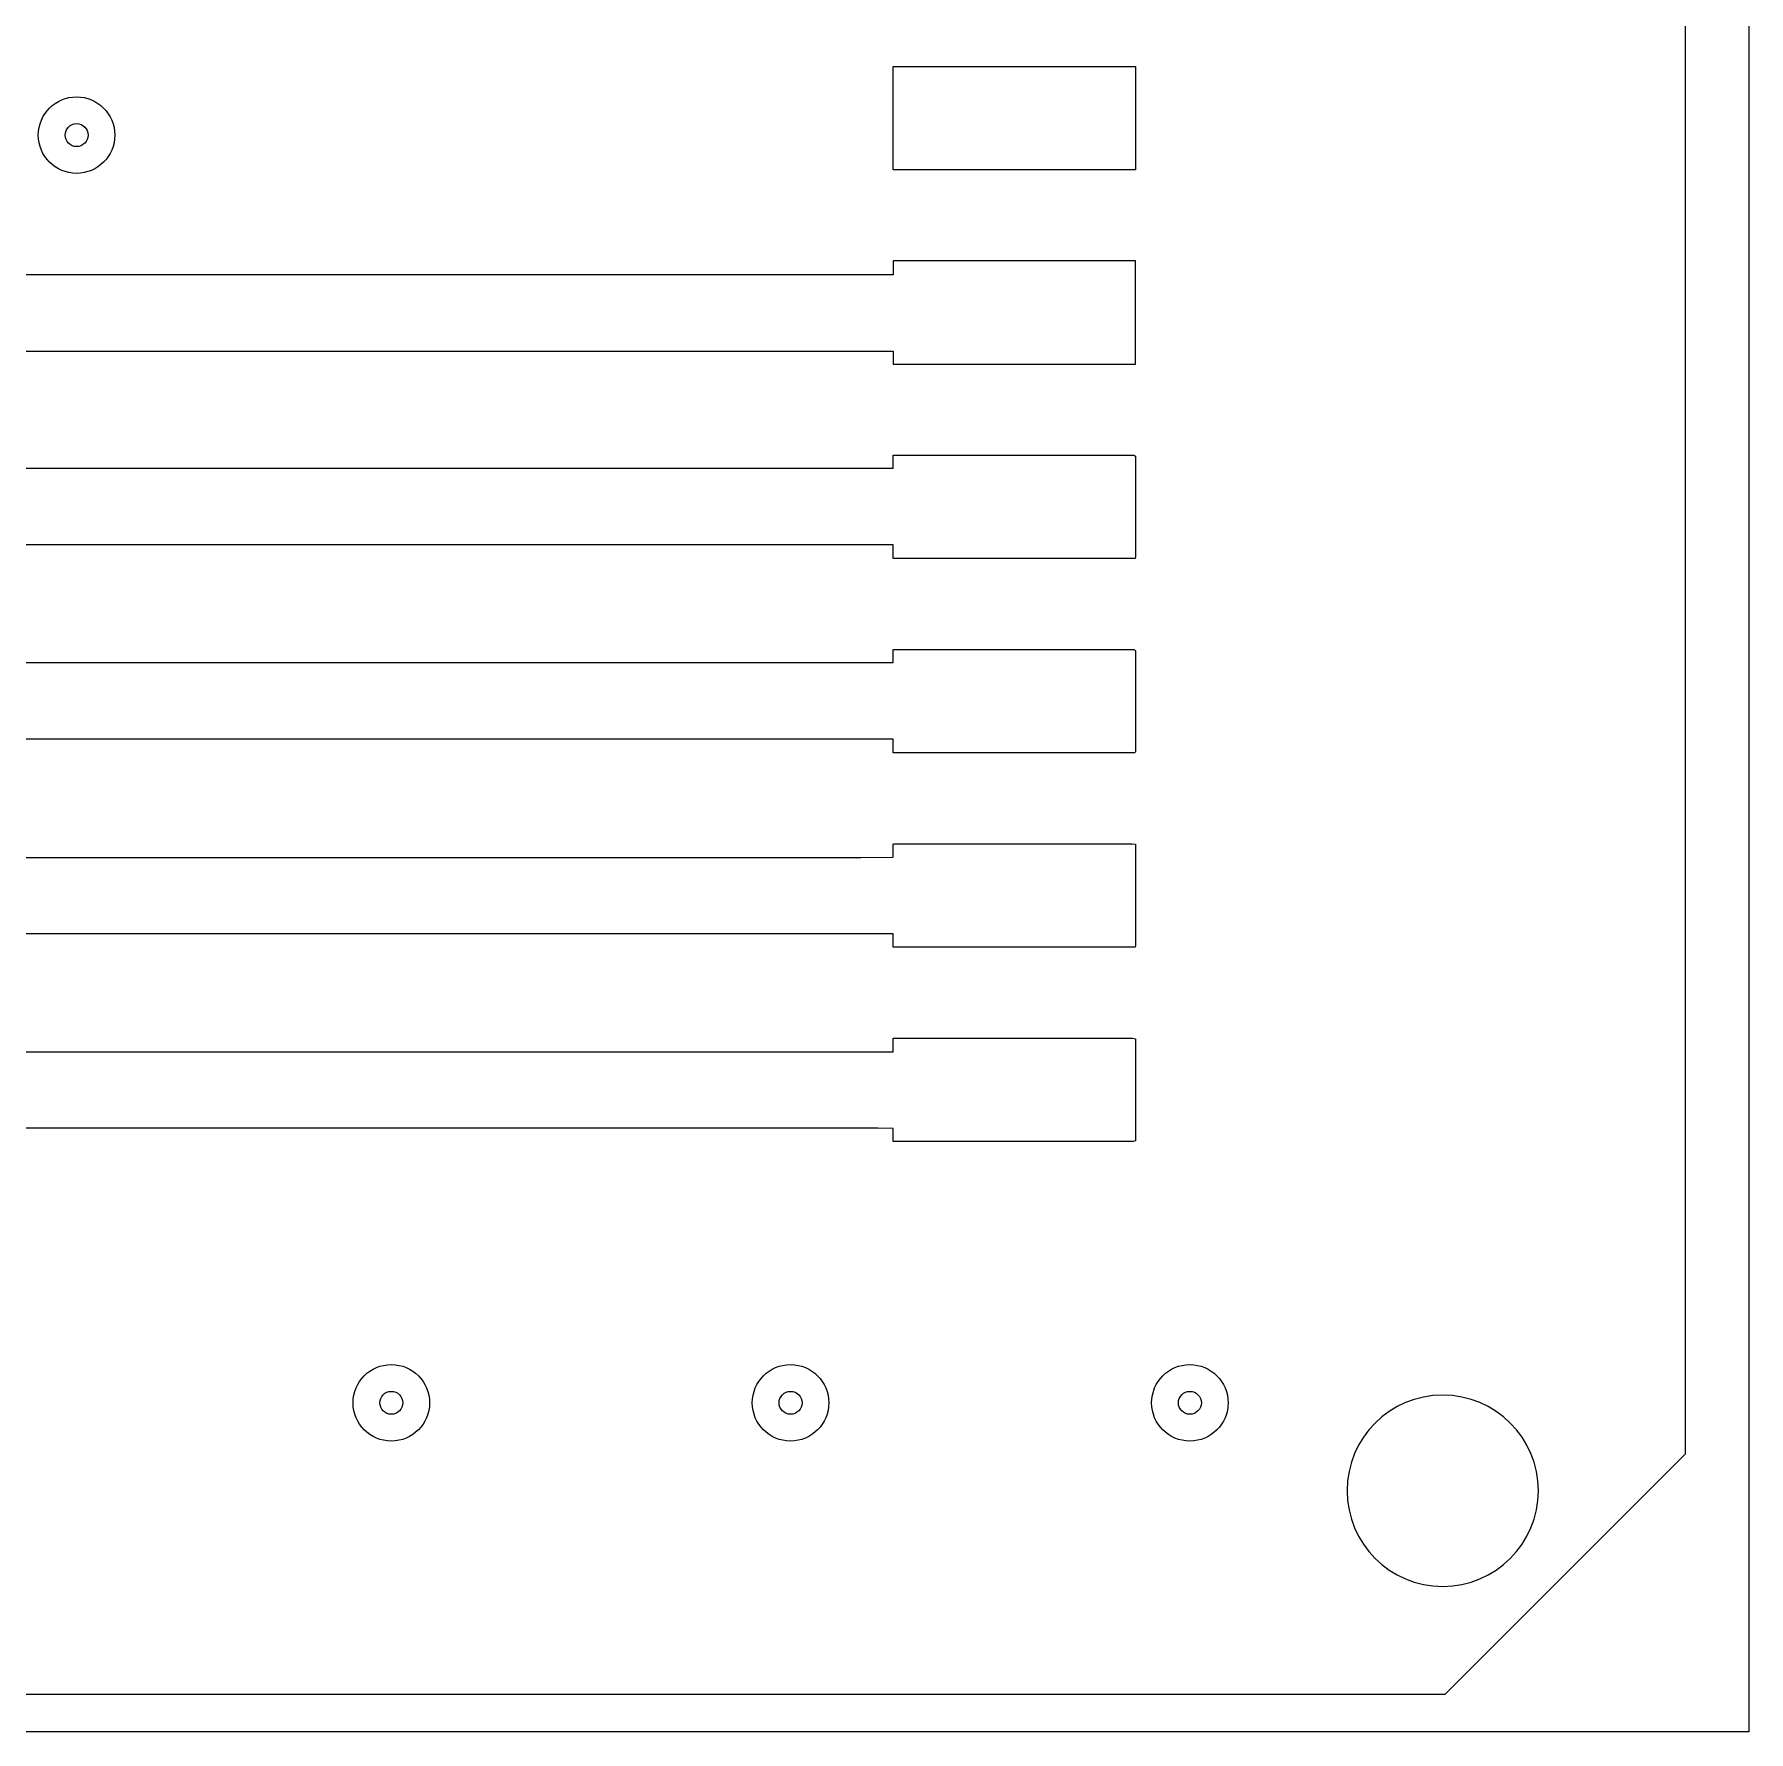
# Model space of a CAD drawing. Extents: x 0 to 220, y 0 to 42.
# Drawn here: x 197.19 to 219.6, y 0 to 22.19 of the extents above; entities that cross this region are included whole.
import ezdxf

# ---------------------------------------------------------------- set-up
doc = ezdxf.new("R2010")
doc.units = 0
doc.layers.get('0').update_dxf_attribs({"linetype": 'CONTINUOUS'})

# ---------------------------------------------------------------- blocks, each defined once
blk = doc.blocks.new('*U198')
at = {"extrusion": (0, 0, -1)}
for p, q in [((208.415, 20.414), (208.415, 21.764)), ((208.415, 21.764), (211.585, 21.764)), ((211.585, 21.764), (211.585, 20.414)), ((211.585, 20.414), (208.415, 20.414))]:
    blk.add_line(p, q, dxfattribs=at)

msp = doc.modelspace()

# ---------------------------------------------------------------- linework, layer by layer
for points in [[(219.6, 42.3), (219.6, 0), (0, 0), (0, 42.3)], [(218.769, 39.299), (218.769, 3.629), (215.628, 0.488), (55.254, 0.488), (51.691, 4.051), (51.691, 38.068), (55.184, 41.561), (216.507, 41.561)]]:
    msp.add_lwpolyline(points, close=True)
msp.add_lwpolyline([(127.955, 10.491), (135.508, 18.044), (208.415, 18.044), (208.415, 17.874), (211.585, 17.874), (211.585, 19.224), (208.415, 19.224), (208.415, 19.044), (135.094, 19.044), (126.955, 10.905)])
msp.add_lwpolyline([(214.35, 3.15, 1), (216.85, 3.15, 1)], format="xyb", close=True)
for points in [[(208.415, 16.684, 0), (208.467, 16.684, 0), (208.518, 16.684, 0), (208.57, 16.684, 0), (208.621, 16.684, 0), (208.673, 16.684, 0), (208.725, 16.684, 0), (208.776, 16.684, 0), (208.828, 16.684, 0), (208.879, 16.684, 0), (208.931, 16.684, 0), (208.982, 16.684, 0), (209.034, 16.684, 0), (209.086, 16.684, 0), (209.137, 16.684, 0), (209.189, 16.684, 0), (209.24, 16.684, 0), (209.292, 16.684, 0), (209.344, 16.684, 0), (209.395, 16.684, 0), (209.447, 16.684, 0), (209.498, 16.684, 0), (209.55, 16.684, 0), (209.602, 16.684, 0), (209.653, 16.684, 0), (209.705, 16.684, 0), (209.756, 16.684, 0), (209.808, 16.684, 0), (209.86, 16.684, 0), (209.911, 16.684, 0), (209.963, 16.684, 0), (210.014, 16.684, 0), (210.066, 16.684, 0), (210.117, 16.684, 0), (210.169, 16.684, 0), (210.221, 16.684, 0), (210.272, 16.684, 0), (210.324, 16.684, 0), (210.375, 16.684, 0), (210.427, 16.684, 0), (210.479, 16.684, 0), (210.53, 16.684, 0), (210.582, 16.684, 0), (210.633, 16.684, 0), (210.685, 16.684, 0), (210.737, 16.684, 0), (210.788, 16.684, 0), (210.84, 16.684, 0), (210.891, 16.684, 0), (210.943, 16.684, 0), (210.995, 16.684, 0), (211.046, 16.684, 0), (211.098, 16.684, 0), (211.149, 16.684, 0), (211.201, 16.684, 0), (211.252, 16.684, 0), (211.304, 16.684, 0), (211.356, 16.684, 0), (211.407, 16.684, 0), (211.459, 16.684, 0), (211.51, 16.684, 0), (211.562, 16.684, 0), (211.585, 16.672, 0), (211.585, 16.65, 0), (211.585, 16.628, 0), (211.585, 16.606, 0), (211.585, 16.584, 0), (211.585, 16.562, 0), (211.585, 16.54, 0), (211.585, 16.518, 0), (211.585, 16.496, 0), (211.585, 16.474, 0), (211.585, 16.452, 0), (211.585, 16.43, 0), (211.585, 16.408, 0), (211.585, 16.386, 0), (211.585, 16.364, 0), (211.585, 16.342, 0), (211.585, 16.32, 0), (211.585, 16.298, 0), (211.585, 16.276, 0), (211.585, 16.254, 0), (211.585, 16.232, 0), (211.585, 16.21, 0), (211.585, 16.189, 0), (211.585, 16.166, 0), (211.585, 16.145, 0), (211.585, 16.123, 0), (211.585, 16.101, 0), (211.585, 16.079, 0), (211.585, 16.057, 0), (211.585, 16.035, 0), (211.585, 16.013, 0), (211.585, 15.991, 0), (211.585, 15.969, 0), (211.585, 15.947, 0), (211.585, 15.925, 0), (211.585, 15.903, 0), (211.585, 15.881, 0), (211.585, 15.859, 0), (211.585, 15.837, 0), (211.585, 15.815, 0), (211.585, 15.793, 0), (211.585, 15.771, 0), (211.585, 15.749, 0), (211.585, 15.727, 0), (211.585, 15.705, 0), (211.585, 15.683, 0), (211.585, 15.661, 0), (211.585, 15.639, 0), (211.585, 15.617, 0), (211.585, 15.595, 0), (211.585, 15.573, 0), (211.585, 15.551, 0), (211.585, 15.529, 0), (211.585, 15.507, 0), (211.585, 15.485, 0), (211.585, 15.463, 0), (211.585, 15.441, 0), (211.585, 15.419, 0), (211.585, 15.398, 0), (211.585, 15.376, 0), (211.585, 15.354, 0), (211.579, 15.334, 0), (211.528, 15.334, 0), (211.476, 15.334, 0), (211.425, 15.334, 0), (211.373, 15.334, 0), (211.321, 15.334, 0), (211.27, 15.334, 0), (211.218, 15.334, 0), (211.167, 15.334, 0), (211.115, 15.334, 0), (211.063, 15.334, 0), (211.012, 15.334, 0), (210.96, 15.334, 0), (210.909, 15.334, 0), (210.857, 15.334, 0), (210.806, 15.334, 0), (210.754, 15.334, 0), (210.702, 15.334, 0), (210.651, 15.334, 0), (210.599, 15.334, 0), (210.548, 15.334, 0), (210.496, 15.334, 0), (210.444, 15.334, 0), (210.393, 15.334, 0), (210.341, 15.334, 0), (210.29, 15.334, 0), (210.238, 15.334, 0), (210.186, 15.334, 0), (210.135, 15.334, 0), (210.083, 15.334, 0), (210.032, 15.334, 0), (209.98, 15.334, 0), (209.929, 15.334, 0), (209.877, 15.334, 0), (209.825, 15.334, 0), (209.774, 15.334, 0), (209.722, 15.334, 0), (209.671, 15.334, 0), (209.619, 15.334, 0), (209.567, 15.334, 0), (209.516, 15.334, 0), (209.464, 15.334, 0), (209.413, 15.334, 0), (209.361, 15.334, 0), (209.309, 15.334, 0), (209.258, 15.334, 0), (209.206, 15.334, 0), (209.155, 15.334, 0), (209.103, 15.334, 0), (209.051, 15.334, 0), (209, 15.334, 0), (208.948, 15.334, 0), (208.897, 15.334, 0), (208.845, 15.334, 0), (208.794, 15.334, 0), (208.742, 15.334, 0), (208.69, 15.334, 0), (208.639, 15.334, 0), (208.587, 15.334, 0), (208.536, 15.334, 0), (208.484, 15.334, 0), (208.432, 15.334, 0), (208.415, 15.336, 0), (208.415, 15.339, 0), (208.415, 15.342, 0), (208.415, 15.345, 0), (208.415, 15.348, 0), (208.415, 15.351, 0), (208.415, 15.354, 0), (208.415, 15.356, 0), (208.415, 15.359, 0), (208.415, 15.362, 0), (208.415, 15.365, 0), (208.415, 15.368, 0), (208.415, 15.371, 0), (208.415, 15.374, 0), (208.415, 15.377, 0), (208.415, 15.38, 0), (208.415, 15.383, 0), (208.415, 15.386, 0), (208.415, 15.389, 0), (208.415, 15.392, 0), (208.415, 15.395, 0), (208.415, 15.398, 0), (208.415, 15.4, 0), (208.415, 15.403, 0), (208.415, 15.406, 0), (208.415, 15.409, 0), (208.415, 15.412, 0), (208.415, 15.415, 0), (208.415, 15.418, 0), (208.415, 15.421, 0), (208.415, 15.424, 0), (208.415, 15.427, 0), (208.415, 15.43, 0), (208.415, 15.433, 0), (208.415, 15.435, 0), (208.415, 15.438, 0), (208.415, 15.441, 0), (208.415, 15.444, 0), (208.415, 15.447, 0), (208.415, 15.45, 0), (208.415, 15.453, 0), (208.415, 15.456, 0), (208.415, 15.459, 0), (208.415, 15.462, 0), (208.415, 15.465, 0), (208.415, 15.468, 0), (208.415, 15.471, 0), (208.415, 15.474, 0), (208.415, 15.477, 0), (208.415, 15.479, 0), (208.415, 15.482, 0), (208.415, 15.485, 0), (208.415, 15.488, 0), (208.415, 15.491, 0), (208.415, 15.494, 0), (208.415, 15.497, 0), (208.415, 15.5, 0), (208.415, 15.503, 0), (208.415, 15.506, 0), (208.415, 15.509, 0), (208.415, 15.512, 0), (208.258, 15.514, 0), (207.534, 15.514, 0), (206.81, 15.514, 0), (206.087, 15.514, 0), (205.363, 15.514, 0), (204.639, 15.514, 0), (203.916, 15.514, 0), (203.192, 15.514, 0), (202.468, 15.514, 0), (201.745, 15.514, 0), (201.021, 15.514, 0), (200.297, 15.514, 0), (199.574, 15.514, 0), (198.85, 15.514, 0), (198.126, 15.514, 0), (197.403, 15.514, 0), (196.679, 15.514, 0)], [(197.054, 16.514, 0), (197.784, 16.514, 0), (198.515, 16.514, 0), (199.245, 16.514, 0), (199.976, 16.514, 0), (200.706, 16.514, 0), (201.436, 16.514, 0), (202.167, 16.514, 0), (202.897, 16.514, 0), (203.628, 16.514, 0), (204.358, 16.514, 0), (205.088, 16.514, 0), (205.819, 16.514, 0), (206.549, 16.514, 0), (207.28, 16.514, 0), (208.01, 16.514, 0), (208.415, 16.515, 0), (208.415, 16.518, 0), (208.415, 16.521, 0), (208.415, 16.523, 0), (208.415, 16.526, 0), (208.415, 16.529, 0), (208.415, 16.532, 0), (208.415, 16.535, 0), (208.415, 16.537, 0), (208.415, 16.54, 0), (208.415, 16.543, 0), (208.415, 16.546, 0), (208.415, 16.548, 0), (208.415, 16.551, 0), (208.415, 16.554, 0), (208.415, 16.557, 0), (208.415, 16.559, 0), (208.415, 16.562, 0), (208.415, 16.565, 0), (208.415, 16.568, 0), (208.415, 16.571, 0), (208.415, 16.573, 0), (208.415, 16.576, 0), (208.415, 16.579, 0), (208.415, 16.582, 0), (208.415, 16.584, 0), (208.415, 16.587, 0), (208.415, 16.59, 0), (208.415, 16.593, 0), (208.415, 16.596, 0), (208.415, 16.598, 0), (208.415, 16.601, 0), (208.415, 16.604, 0), (208.415, 16.607, 0), (208.415, 16.609, 0), (208.415, 16.612, 0), (208.415, 16.615, 0), (208.415, 16.618, 0), (208.415, 16.62, 0), (208.415, 16.623, 0), (208.415, 16.626, 0), (208.415, 16.629, 0), (208.415, 16.631, 0), (208.415, 16.634, 0), (208.415, 16.637, 0), (208.415, 16.64, 0), (208.415, 16.642, 0), (208.415, 16.645, 0), (208.415, 16.648, 0), (208.415, 16.651, 0), (208.415, 16.654, 0), (208.415, 16.656, 0), (208.415, 16.659, 0), (208.415, 16.662, 0), (208.415, 16.665, 0), (208.415, 16.667, 0), (208.415, 16.67, 0), (208.415, 16.673, 0), (208.415, 16.676, 0), (208.415, 16.678, 0), (208.415, 16.681, 0), (208.415, 16.684, 0)], [(196.644, 13.974, 0), (197.346, 13.974, 0), (198.048, 13.974, 0), (198.75, 13.974, 0), (199.452, 13.974, 0), (200.154, 13.974, 0), (200.856, 13.974, 0), (201.558, 13.974, 0), (202.259, 13.974, 0), (202.961, 13.974, 0), (203.663, 13.974, 0), (204.365, 13.974, 0), (205.067, 13.974, 0), (205.769, 13.974, 0), (206.471, 13.974, 0), (207.173, 13.974, 0), (207.875, 13.974, 0), (208.415, 13.975, 0), (208.415, 13.977, 0), (208.415, 13.98, 0), (208.415, 13.983, 0), (208.415, 13.986, 0), (208.415, 13.989, 0), (208.415, 13.991, 0), (208.415, 13.994, 0), (208.415, 13.997, 0), (208.415, 14, 0), (208.415, 14.002, 0), (208.415, 14.005, 0), (208.415, 14.008, 0), (208.415, 14.011, 0), (208.415, 14.014, 0), (208.415, 14.016, 0), (208.415, 14.019, 0), (208.415, 14.022, 0), (208.415, 14.025, 0), (208.415, 14.027, 0), (208.415, 14.03, 0), (208.415, 14.033, 0), (208.415, 14.036, 0), (208.415, 14.038, 0), (208.415, 14.041, 0), (208.415, 14.044, 0), (208.415, 14.047, 0), (208.415, 14.05, 0), (208.415, 14.052, 0), (208.415, 14.055, 0), (208.415, 14.058, 0), (208.415, 14.061, 0), (208.415, 14.063, 0), (208.415, 14.066, 0), (208.415, 14.069, 0), (208.415, 14.072, 0), (208.415, 14.075, 0), (208.415, 14.077, 0), (208.415, 14.08, 0), (208.415, 14.083, 0), (208.415, 14.086, 0), (208.415, 14.088, 0), (208.415, 14.091, 0), (208.415, 14.094, 0), (208.415, 14.097, 0), (208.415, 14.099, 0), (208.415, 14.102, 0), (208.415, 14.105, 0), (208.415, 14.108, 0), (208.415, 14.111, 0), (208.415, 14.113, 0), (208.415, 14.116, 0), (208.415, 14.119, 0), (208.415, 14.122, 0), (208.415, 14.124, 0), (208.415, 14.127, 0), (208.415, 14.13, 0), (208.415, 14.133, 0), (208.415, 14.136, 0), (208.415, 14.138, 0), (208.415, 14.141, 0), (208.415, 14.144, 0), (208.463, 14.144, 0), (208.514, 14.144, 0), (208.566, 14.144, 0), (208.618, 14.144, 0), (208.67, 14.144, 0), (208.721, 14.144, 0), (208.773, 14.144, 0), (208.825, 14.144, 0), (208.876, 14.144, 0), (208.928, 14.144, 0), (208.98, 14.144, 0), (209.031, 14.144, 0), (209.083, 14.144, 0), (209.135, 14.144, 0), (209.187, 14.144, 0), (209.238, 14.144, 0), (209.29, 14.144, 0), (209.342, 14.144, 0), (209.393, 14.144, 0), (209.445, 14.144, 0), (209.497, 14.144, 0), (209.549, 14.144, 0), (209.6, 14.144, 0), (209.652, 14.144, 0), (209.704, 14.144, 0), (209.755, 14.144, 0), (209.807, 14.144, 0), (209.859, 14.144, 0), (209.91, 14.144, 0), (209.962, 14.144, 0), (210.014, 14.144, 0), (210.066, 14.144, 0), (210.117, 14.144, 0), (210.169, 14.144, 0), (210.221, 14.144, 0), (210.272, 14.144, 0), (210.324, 14.144, 0), (210.376, 14.144, 0), (210.428, 14.144, 0), (210.479, 14.144, 0), (210.531, 14.144, 0), (210.583, 14.144, 0), (210.634, 14.144, 0), (210.686, 14.144, 0), (210.738, 14.144, 0), (210.79, 14.144, 0), (210.841, 14.144, 0), (210.893, 14.144, 0), (210.945, 14.144, 0), (210.996, 14.144, 0), (211.048, 14.144, 0), (211.1, 14.144, 0), (211.151, 14.144, 0), (211.203, 14.144, 0), (211.255, 14.144, 0), (211.307, 14.144, 0), (211.358, 14.144, 0), (211.41, 14.144, 0), (211.462, 14.144, 0), (211.513, 14.144, 0), (211.565, 14.144, 0), (211.585, 14.13, 0), (211.585, 14.108, 0), (211.585, 14.086, 0), (211.585, 14.064, 0), (211.585, 14.042, 0), (211.585, 14.02, 0), (211.585, 13.998, 0), (211.585, 13.976, 0), (211.585, 13.954, 0), (211.585, 13.932, 0), (211.585, 13.91, 0), (211.585, 13.888, 0), (211.585, 13.866, 0), (211.585, 13.844, 0), (211.585, 13.822, 0), (211.585, 13.8, 0), (211.585, 13.778, 0), (211.585, 13.756, 0), (211.585, 13.734, 0), (211.585, 13.712, 0), (211.585, 13.69, 0), (211.585, 13.668, 0), (211.585, 13.646, 0), (211.585, 13.624, 0), (211.585, 13.602, 0), (211.585, 13.58, 0), (211.585, 13.558, 0), (211.585, 13.536, 0), (211.585, 13.514, 0), (211.585, 13.492, 0), (211.585, 13.47, 0), (211.585, 13.448, 0), (211.585, 13.426, 0), (211.585, 13.404, 0), (211.585, 13.382, 0), (211.585, 13.36, 0), (211.585, 13.338, 0), (211.585, 13.316, 0), (211.585, 13.294, 0), (211.585, 13.272, 0), (211.585, 13.25, 0), (211.585, 13.228, 0), (211.585, 13.206, 0), (211.585, 13.184, 0), (211.585, 13.162, 0), (211.585, 13.139, 0), (211.585, 13.117, 0), (211.585, 13.095, 0), (211.585, 13.073, 0), (211.585, 13.052, 0), (211.585, 13.029, 0), (211.585, 13.007, 0), (211.585, 12.985, 0), (211.585, 12.963, 0), (211.585, 12.941, 0), (211.585, 12.919, 0), (211.585, 12.897, 0), (211.585, 12.875, 0), (211.585, 12.853, 0), (211.585, 12.831, 0), (211.585, 12.809, 0), (211.569, 12.794, 0), (211.517, 12.794, 0), (211.466, 12.794, 0), (211.414, 12.794, 0), (211.362, 12.794, 0), (211.311, 12.794, 0), (211.259, 12.794, 0), (211.207, 12.794, 0), (211.155, 12.794, 0), (211.104, 12.794, 0), (211.052, 12.794, 0), (211, 12.794, 0), (210.949, 12.794, 0), (210.897, 12.794, 0), (210.845, 12.794, 0), (210.793, 12.794, 0), (210.742, 12.794, 0), (210.69, 12.794, 0), (210.638, 12.794, 0), (210.587, 12.794, 0), (210.535, 12.794, 0), (210.483, 12.794, 0), (210.432, 12.794, 0), (210.38, 12.794, 0), (210.328, 12.794, 0), (210.276, 12.794, 0), (210.225, 12.794, 0), (210.173, 12.794, 0), (210.121, 12.794, 0), (210.07, 12.794, 0), (210.018, 12.794, 0), (209.966, 12.794, 0), (209.914, 12.794, 0), (209.863, 12.794, 0), (209.811, 12.794, 0), (209.759, 12.794, 0), (209.708, 12.794, 0), (209.656, 12.794, 0), (209.604, 12.794, 0), (209.553, 12.794, 0), (209.501, 12.794, 0), (209.449, 12.794, 0), (209.397, 12.794, 0), (209.346, 12.794, 0), (209.294, 12.794, 0), (209.242, 12.794, 0), (209.191, 12.794, 0), (209.139, 12.794, 0), (209.087, 12.794, 0), (209.035, 12.794, 0), (208.984, 12.794, 0), (208.932, 12.794, 0), (208.88, 12.794, 0), (208.829, 12.794, 0), (208.777, 12.794, 0), (208.725, 12.794, 0), (208.674, 12.794, 0), (208.622, 12.794, 0), (208.57, 12.794, 0), (208.518, 12.794, 0), (208.467, 12.794, 0), (208.415, 12.794, 0)], [(208.415, 12.794, 0), (208.415, 12.797, 0), (208.415, 12.8, 0), (208.415, 12.803, 0), (208.415, 12.806, 0), (208.415, 12.809, 0), (208.415, 12.812, 0), (208.415, 12.815, 0), (208.415, 12.818, 0), (208.415, 12.82, 0), (208.415, 12.823, 0), (208.415, 12.826, 0), (208.415, 12.829, 0), (208.415, 12.832, 0), (208.415, 12.835, 0), (208.415, 12.838, 0), (208.415, 12.841, 0), (208.415, 12.844, 0), (208.415, 12.847, 0), (208.415, 12.85, 0), (208.415, 12.853, 0), (208.415, 12.856, 0), (208.415, 12.859, 0), (208.415, 12.861, 0), (208.415, 12.864, 0), (208.415, 12.867, 0), (208.415, 12.87, 0), (208.415, 12.873, 0), (208.415, 12.876, 0), (208.415, 12.879, 0), (208.415, 12.882, 0), (208.415, 12.885, 0), (208.415, 12.888, 0), (208.415, 12.891, 0), (208.415, 12.894, 0), (208.415, 12.897, 0), (208.415, 12.9, 0), (208.415, 12.903, 0), (208.415, 12.906, 0), (208.415, 12.909, 0), (208.415, 12.911, 0), (208.415, 12.914, 0), (208.415, 12.917, 0), (208.415, 12.92, 0), (208.415, 12.923, 0), (208.415, 12.926, 0), (208.415, 12.929, 0), (208.415, 12.932, 0), (208.415, 12.935, 0), (208.415, 12.938, 0), (208.415, 12.941, 0), (208.415, 12.944, 0), (208.415, 12.947, 0), (208.415, 12.95, 0), (208.415, 12.953, 0), (208.415, 12.956, 0), (208.415, 12.958, 0), (208.415, 12.961, 0), (208.415, 12.964, 0), (208.415, 12.967, 0), (208.415, 12.97, 0), (208.415, 12.973, 0), (207.934, 12.974, 0), (207.239, 12.974, 0), (206.543, 12.974, 0), (205.848, 12.974, 0), (205.153, 12.974, 0), (204.458, 12.974, 0), (203.763, 12.974, 0), (203.068, 12.974, 0), (202.372, 12.974, 0), (201.677, 12.974, 0), (200.982, 12.974, 0), (200.287, 12.974, 0), (199.592, 12.974, 0), (198.897, 12.974, 0), (198.201, 12.974, 0), (197.506, 12.974, 0), (196.811, 12.974, 0)], [(196.879, 11.428, 0), (197.464, 11.428, 0), (198.049, 11.428, 0), (198.634, 11.428, 0), (199.219, 11.428, 0), (199.804, 11.428, 0), (200.389, 11.428, 0), (200.974, 11.428, 0), (201.558, 11.428, 0), (202.143, 11.428, 0), (202.728, 11.428, 0), (203.313, 11.428, 0), (203.898, 11.428, 0), (204.483, 11.428, 0), (205.068, 11.428, 0), (205.652, 11.428, 0), (206.237, 11.428, 0), (206.822, 11.428, 0), (207.407, 11.428, 0), (207.992, 11.428, 0), (208.415, 11.429, 0), (208.415, 11.432, 0), (208.415, 11.435, 0), (208.415, 11.437, 0), (208.415, 11.44, 0), (208.415, 11.443, 0), (208.415, 11.446, 0), (208.415, 11.449, 0), (208.415, 11.452, 0), (208.415, 11.455, 0), (208.415, 11.458, 0), (208.415, 11.46, 0), (208.415, 11.463, 0), (208.415, 11.466, 0), (208.415, 11.469, 0), (208.415, 11.472, 0), (208.415, 11.475, 0), (208.415, 11.478, 0), (208.415, 11.481, 0), (208.415, 11.484, 0), (208.415, 11.486, 0), (208.415, 11.489, 0), (208.415, 11.492, 0), (208.415, 11.495, 0), (208.415, 11.498, 0), (208.415, 11.501, 0), (208.415, 11.504, 0), (208.415, 11.507, 0), (208.415, 11.509, 0), (208.415, 11.512, 0), (208.415, 11.515, 0), (208.415, 11.518, 0), (208.415, 11.521, 0), (208.415, 11.524, 0), (208.415, 11.527, 0), (208.415, 11.53, 0), (208.415, 11.533, 0), (208.415, 11.535, 0), (208.415, 11.538, 0), (208.415, 11.541, 0), (208.415, 11.544, 0), (208.415, 11.547, 0), (208.415, 11.55, 0), (208.415, 11.553, 0), (208.415, 11.556, 0), (208.415, 11.559, 0), (208.415, 11.561, 0), (208.415, 11.564, 0), (208.415, 11.567, 0), (208.415, 11.57, 0), (208.415, 11.573, 0), (208.415, 11.576, 0), (208.415, 11.579, 0), (208.415, 11.582, 0), (208.415, 11.584, 0), (208.415, 11.587, 0), (208.415, 11.59, 0), (208.415, 11.593, 0), (208.415, 11.596, 0), (208.415, 11.599, 0), (208.415, 11.602, 0), (208.426, 11.604, 0), (208.478, 11.604, 0), (208.53, 11.604, 0), (208.581, 11.604, 0), (208.633, 11.604, 0), (208.685, 11.604, 0), (208.737, 11.604, 0), (208.789, 11.604, 0), (208.841, 11.604, 0), (208.893, 11.604, 0), (208.945, 11.604, 0), (208.997, 11.604, 0), (209.049, 11.604, 0), (209.101, 11.604, 0), (209.152, 11.604, 0), (209.204, 11.604, 0), (209.256, 11.604, 0), (209.308, 11.604, 0), (209.36, 11.604, 0), (209.412, 11.604, 0), (209.464, 11.604, 0), (209.516, 11.604, 0), (209.568, 11.604, 0), (209.62, 11.604, 0), (209.672, 11.604, 0), (209.723, 11.604, 0), (209.775, 11.604, 0), (209.827, 11.604, 0), (209.879, 11.604, 0), (209.931, 11.604, 0), (209.983, 11.604, 0), (210.035, 11.604, 0), (210.087, 11.604, 0), (210.139, 11.604, 0), (210.191, 11.604, 0), (210.243, 11.604, 0), (210.294, 11.604, 0), (210.346, 11.604, 0), (210.398, 11.604, 0), (210.45, 11.604, 0), (210.502, 11.604, 0), (210.554, 11.604, 0), (210.606, 11.604, 0), (210.658, 11.604, 0), (210.71, 11.604, 0), (210.762, 11.604, 0), (210.814, 11.604, 0), (210.865, 11.604, 0), (210.917, 11.604, 0), (210.969, 11.604, 0), (211.021, 11.604, 0), (211.073, 11.604, 0), (211.125, 11.604, 0), (211.177, 11.604, 0), (211.229, 11.604, 0), (211.281, 11.604, 0), (211.333, 11.604, 0), (211.385, 11.604, 0), (211.436, 11.604, 0), (211.488, 11.604, 0), (211.54, 11.604, 0), (211.585, 11.601, 0), (211.585, 11.579, 0), (211.585, 11.557, 0), (211.585, 11.535, 0), (211.585, 11.512, 0), (211.585, 11.49, 0), (211.585, 11.468, 0), (211.585, 11.446, 0), (211.585, 11.424, 0), (211.585, 11.402, 0), (211.585, 11.38, 0), (211.585, 11.358, 0), (211.585, 11.336, 0), (211.585, 11.314, 0), (211.585, 11.291, 0), (211.585, 11.269, 0), (211.585, 11.247, 0), (211.585, 11.225, 0), (211.585, 11.203, 0), (211.585, 11.181, 0), (211.585, 11.159, 0), (211.585, 11.137, 0), (211.585, 11.115, 0), (211.585, 11.092, 0), (211.585, 11.07, 0), (211.585, 11.048, 0), (211.585, 11.026, 0), (211.585, 11.004, 0), (211.585, 10.982, 0), (211.585, 10.96, 0), (211.585, 10.938, 0), (211.585, 10.916, 0), (211.585, 10.893, 0), (211.585, 10.871, 0), (211.585, 10.849, 0), (211.585, 10.827, 0), (211.585, 10.805, 0), (211.585, 10.783, 0), (211.585, 10.761, 0), (211.585, 10.739, 0), (211.585, 10.717, 0), (211.585, 10.695, 0), (211.585, 10.672, 0), (211.585, 10.65, 0), (211.585, 10.628, 0), (211.585, 10.606, 0), (211.585, 10.584, 0), (211.585, 10.562, 0), (211.585, 10.54, 0), (211.585, 10.518, 0), (211.585, 10.496, 0), (211.585, 10.473, 0), (211.585, 10.451, 0), (211.585, 10.429, 0), (211.585, 10.407, 0), (211.585, 10.385, 0), (211.585, 10.363, 0), (211.585, 10.341, 0), (211.585, 10.319, 0), (211.585, 10.297, 0), (211.585, 10.275, 0), (211.581, 10.254, 0), (211.53, 10.254, 0), (211.478, 10.254, 0), (211.426, 10.254, 0), (211.374, 10.254, 0), (211.322, 10.254, 0), (211.27, 10.254, 0), (211.218, 10.254, 0), (211.166, 10.254, 0), (211.114, 10.254, 0), (211.062, 10.254, 0), (211.01, 10.254, 0), (210.959, 10.254, 0), (210.907, 10.254, 0), (210.855, 10.254, 0), (210.803, 10.254, 0), (210.751, 10.254, 0), (210.699, 10.254, 0), (210.647, 10.254, 0), (210.595, 10.254, 0), (210.543, 10.254, 0), (210.491, 10.254, 0), (210.439, 10.254, 0), (210.388, 10.254, 0), (210.336, 10.254, 0), (210.284, 10.254, 0), (210.232, 10.254, 0), (210.18, 10.254, 0), (210.128, 10.254, 0), (210.076, 10.254, 0), (210.024, 10.254, 0), (209.972, 10.254, 0), (209.92, 10.254, 0), (209.868, 10.254, 0), (209.817, 10.254, 0), (209.765, 10.254, 0), (209.713, 10.254, 0), (209.661, 10.254, 0), (209.609, 10.254, 0), (209.557, 10.254, 0), (209.505, 10.254, 0), (209.453, 10.254, 0), (209.401, 10.254, 0), (209.349, 10.254, 0), (209.297, 10.254, 0), (209.246, 10.254, 0), (209.194, 10.254, 0), (209.142, 10.254, 0), (209.09, 10.254, 0), (209.038, 10.254, 0), (208.986, 10.254, 0), (208.934, 10.254, 0), (208.882, 10.254, 0), (208.83, 10.254, 0), (208.778, 10.254, 0), (208.726, 10.254, 0), (208.675, 10.254, 0), (208.623, 10.254, 0), (208.571, 10.254, 0), (208.519, 10.254, 0), (208.467, 10.254, 0), (208.415, 10.254, 0)], [(208.415, 10.254, 0), (208.415, 10.257, 0), (208.415, 10.26, 0), (208.415, 10.262, 0), (208.415, 10.265, 0), (208.415, 10.268, 0), (208.415, 10.271, 0), (208.415, 10.274, 0), (208.415, 10.277, 0), (208.415, 10.28, 0), (208.415, 10.283, 0), (208.415, 10.285, 0), (208.415, 10.288, 0), (208.415, 10.291, 0), (208.415, 10.294, 0), (208.415, 10.297, 0), (208.415, 10.3, 0), (208.415, 10.302, 0), (208.415, 10.305, 0), (208.415, 10.308, 0), (208.415, 10.311, 0), (208.415, 10.314, 0), (208.415, 10.317, 0), (208.415, 10.319, 0), (208.415, 10.322, 0), (208.415, 10.325, 0), (208.415, 10.328, 0), (208.415, 10.331, 0), (208.415, 10.334, 0), (208.415, 10.337, 0), (208.415, 10.339, 0), (208.415, 10.342, 0), (208.415, 10.345, 0), (208.415, 10.348, 0), (208.415, 10.351, 0), (208.415, 10.354, 0), (208.415, 10.357, 0), (208.415, 10.359, 0), (208.415, 10.362, 0), (208.415, 10.365, 0), (208.415, 10.368, 0), (208.415, 10.371, 0), (208.415, 10.374, 0), (208.415, 10.377, 0), (208.415, 10.379, 0), (208.415, 10.382, 0), (208.415, 10.385, 0), (208.415, 10.388, 0), (208.415, 10.391, 0), (208.415, 10.394, 0), (208.415, 10.396, 0), (208.415, 10.399, 0), (208.415, 10.402, 0), (208.415, 10.405, 0), (208.415, 10.408, 0), (208.415, 10.411, 0), (208.415, 10.414, 0), (208.415, 10.416, 0), (208.415, 10.419, 0), (208.415, 10.422, 0), (208.415, 10.425, 0), (208.415, 10.428, 0), (207.877, 10.428, 0), (207.299, 10.428, 0), (206.721, 10.428, 0), (206.143, 10.428, 0), (205.565, 10.428, 0), (204.986, 10.428, 0), (204.408, 10.428, 0), (203.83, 10.428, 0), (203.252, 10.428, 0), (202.674, 10.428, 0), (202.096, 10.428, 0), (201.518, 10.428, 0), (200.94, 10.428, 0), (200.362, 10.428, 0), (199.784, 10.428, 0), (199.206, 10.428, 0), (198.628, 10.428, 0), (198.05, 10.428, 0), (197.472, 10.428, 0), (196.893, 10.428, 0)], [(196.723, 8.887, 0), (197.267, 8.887, 0), (197.811, 8.887, 0), (198.355, 8.887, 0), (198.899, 8.887, 0), (199.443, 8.887, 0), (199.987, 8.887, 0), (200.531, 8.887, 0), (201.075, 8.887, 0), (201.619, 8.887, 0), (202.163, 8.887, 0), (202.707, 8.887, 0), (203.251, 8.887, 0), (203.795, 8.887, 0), (204.339, 8.887, 0), (204.883, 8.887, 0), (205.427, 8.887, 0), (205.971, 8.887, 0), (206.515, 8.887, 0), (207.059, 8.887, 0), (207.603, 8.887, 0), (208.147, 8.887, 0), (208.415, 8.888, 0), (208.415, 8.891, 0), (208.415, 8.894, 0), (208.415, 8.897, 0), (208.415, 8.9, 0), (208.415, 8.903, 0), (208.415, 8.906, 0), (208.415, 8.909, 0), (208.415, 8.911, 0), (208.415, 8.914, 0), (208.415, 8.917, 0), (208.415, 8.92, 0), (208.415, 8.923, 0), (208.415, 8.926, 0), (208.415, 8.929, 0), (208.415, 8.932, 0), (208.415, 8.934, 0), (208.415, 8.937, 0), (208.415, 8.94, 0), (208.415, 8.943, 0), (208.415, 8.946, 0), (208.415, 8.949, 0), (208.415, 8.952, 0), (208.415, 8.955, 0), (208.415, 8.957, 0), (208.415, 8.96, 0), (208.415, 8.963, 0), (208.415, 8.966, 0), (208.415, 8.969, 0), (208.415, 8.972, 0), (208.415, 8.975, 0), (208.415, 8.977, 0), (208.415, 8.98, 0), (208.415, 8.983, 0), (208.415, 8.986, 0), (208.415, 8.989, 0), (208.415, 8.992, 0), (208.415, 8.995, 0), (208.415, 8.998, 0), (208.415, 9, 0), (208.415, 9.003, 0), (208.415, 9.006, 0), (208.415, 9.009, 0), (208.415, 9.012, 0), (208.415, 9.015, 0), (208.415, 9.018, 0), (208.415, 9.021, 0), (208.415, 9.023, 0), (208.415, 9.026, 0), (208.415, 9.029, 0), (208.415, 9.032, 0), (208.415, 9.035, 0), (208.415, 9.038, 0), (208.415, 9.041, 0), (208.415, 9.044, 0), (208.415, 9.046, 0), (208.415, 9.049, 0), (208.415, 9.052, 0), (208.415, 9.055, 0), (208.415, 9.058, 0), (208.415, 9.061, 0), (208.415, 9.064, 0), (208.46, 9.064, 0), (208.512, 9.064, 0), (208.563, 9.064, 0), (208.615, 9.064, 0), (208.666, 9.064, 0), (208.717, 9.064, 0), (208.769, 9.064, 0), (208.82, 9.064, 0), (208.872, 9.064, 0), (208.923, 9.064, 0), (208.975, 9.064, 0), (209.026, 9.064, 0), (209.078, 9.064, 0), (209.129, 9.064, 0), (209.18, 9.064, 0), (209.232, 9.064, 0), (209.283, 9.064, 0), (209.335, 9.064, 0), (209.386, 9.064, 0), (209.438, 9.064, 0), (209.489, 9.064, 0), (209.54, 9.064, 0), (209.592, 9.064, 0), (209.643, 9.064, 0), (209.695, 9.064, 0), (209.746, 9.064, 0), (209.798, 9.064, 0), (209.849, 9.064, 0), (209.901, 9.064, 0), (209.952, 9.064, 0), (210.003, 9.064, 0), (210.055, 9.064, 0), (210.106, 9.064, 0), (210.158, 9.064, 0), (210.209, 9.064, 0), (210.261, 9.064, 0), (210.312, 9.064, 0), (210.364, 9.064, 0), (210.415, 9.064, 0), (210.466, 9.064, 0), (210.518, 9.064, 0), (210.569, 9.064, 0), (210.621, 9.064, 0), (210.672, 9.064, 0), (210.724, 9.064, 0), (210.775, 9.064, 0), (210.826, 9.064, 0), (210.878, 9.064, 0), (210.929, 9.064, 0), (210.981, 9.064, 0), (211.032, 9.064, 0), (211.084, 9.064, 0), (211.135, 9.064, 0), (211.187, 9.064, 0), (211.238, 9.064, 0), (211.289, 9.064, 0), (211.341, 9.064, 0), (211.392, 9.064, 0), (211.444, 9.064, 0), (211.495, 9.064, 0), (211.547, 9.064, 0), (211.585, 9.058, 0), (211.585, 9.037, 0), (211.585, 9.015, 0), (211.585, 8.993, 0), (211.585, 8.971, 0), (211.585, 8.949, 0), (211.585, 8.927, 0), (211.585, 8.905, 0), (211.585, 8.883, 0), (211.585, 8.861, 0), (211.585, 8.839, 0), (211.585, 8.817, 0), (211.585, 8.796, 0), (211.585, 8.774, 0), (211.585, 8.752, 0), (211.585, 8.73, 0), (211.585, 8.708, 0), (211.585, 8.686, 0), (211.585, 8.664, 0), (211.585, 8.642, 0), (211.585, 8.62, 0), (211.585, 8.598, 0), (211.585, 8.577, 0), (211.585, 8.555, 0), (211.585, 8.533, 0), (211.585, 8.511, 0), (211.585, 8.489, 0), (211.585, 8.467, 0), (211.585, 8.445, 0), (211.585, 8.423, 0), (211.585, 8.401, 0), (211.585, 8.379, 0), (211.585, 8.357, 0), (211.585, 8.336, 0), (211.585, 8.314, 0), (211.585, 8.292, 0), (211.585, 8.27, 0), (211.585, 8.248, 0), (211.585, 8.226, 0), (211.585, 8.204, 0), (211.585, 8.182, 0), (211.585, 8.16, 0), (211.585, 8.138, 0), (211.585, 8.116, 0), (211.585, 8.095, 0), (211.585, 8.073, 0), (211.585, 8.051, 0), (211.585, 8.029, 0), (211.585, 8.007, 0), (211.585, 7.985, 0), (211.585, 7.963, 0), (211.585, 7.941, 0), (211.585, 7.919, 0), (211.585, 7.897, 0), (211.585, 7.876, 0), (211.585, 7.854, 0), (211.585, 7.832, 0), (211.585, 7.81, 0), (211.585, 7.788, 0), (211.585, 7.766, 0), (211.585, 7.744, 0), (211.585, 7.722, 0), (211.553, 7.714, 0), (211.501, 7.714, 0), (211.45, 7.714, 0), (211.398, 7.714, 0), (211.347, 7.714, 0), (211.296, 7.714, 0), (211.244, 7.714, 0), (211.193, 7.714, 0), (211.141, 7.714, 0), (211.09, 7.714, 0), (211.038, 7.714, 0), (210.987, 7.714, 0), (210.935, 7.714, 0), (210.884, 7.714, 0), (210.833, 7.714, 0), (210.781, 7.714, 0), (210.73, 7.714, 0), (210.678, 7.714, 0), (210.627, 7.714, 0), (210.575, 7.714, 0), (210.524, 7.714, 0), (210.473, 7.714, 0), (210.421, 7.714, 0), (210.37, 7.714, 0), (210.318, 7.714, 0), (210.267, 7.714, 0), (210.215, 7.714, 0), (210.164, 7.714, 0), (210.112, 7.714, 0), (210.061, 7.714, 0), (210.01, 7.714, 0), (209.958, 7.714, 0), (209.907, 7.714, 0), (209.855, 7.714, 0), (209.804, 7.714, 0), (209.752, 7.714, 0), (209.701, 7.714, 0), (209.65, 7.714, 0), (209.598, 7.714, 0), (209.547, 7.714, 0), (209.495, 7.714, 0), (209.444, 7.714, 0), (209.392, 7.714, 0), (209.341, 7.714, 0), (209.289, 7.714, 0), (209.238, 7.714, 0), (209.187, 7.714, 0), (209.135, 7.714, 0), (209.084, 7.714, 0), (209.032, 7.714, 0), (208.981, 7.714, 0), (208.929, 7.714, 0), (208.878, 7.714, 0), (208.827, 7.714, 0), (208.775, 7.714, 0), (208.724, 7.714, 0), (208.672, 7.714, 0), (208.621, 7.714, 0), (208.569, 7.714, 0), (208.518, 7.714, 0), (208.466, 7.714, 0), (208.415, 7.714, 0)], [(208.415, 7.714, 0), (208.415, 7.717, 0), (208.415, 7.72, 0), (208.415, 7.722, 0), (208.415, 7.725, 0), (208.415, 7.728, 0), (208.415, 7.731, 0), (208.415, 7.734, 0), (208.415, 7.736, 0), (208.415, 7.739, 0), (208.415, 7.742, 0), (208.415, 7.745, 0), (208.415, 7.748, 0), (208.415, 7.75, 0), (208.415, 7.753, 0), (208.415, 7.756, 0), (208.415, 7.759, 0), (208.415, 7.762, 0), (208.415, 7.765, 0), (208.415, 7.767, 0), (208.415, 7.77, 0), (208.415, 7.773, 0), (208.415, 7.776, 0), (208.415, 7.779, 0), (208.415, 7.781, 0), (208.415, 7.784, 0), (208.415, 7.787, 0), (208.415, 7.79, 0), (208.415, 7.793, 0), (208.415, 7.795, 0), (208.415, 7.798, 0), (208.415, 7.801, 0), (208.415, 7.804, 0), (208.415, 7.807, 0), (208.415, 7.809, 0), (208.415, 7.812, 0), (208.415, 7.815, 0), (208.415, 7.818, 0), (208.415, 7.821, 0), (208.415, 7.823, 0), (208.415, 7.826, 0), (208.415, 7.829, 0), (208.415, 7.832, 0), (208.415, 7.835, 0), (208.415, 7.838, 0), (208.415, 7.84, 0), (208.415, 7.843, 0), (208.415, 7.846, 0), (208.415, 7.849, 0), (208.415, 7.852, 0), (208.415, 7.854, 0), (208.415, 7.857, 0), (208.415, 7.86, 0), (208.415, 7.863, 0), (208.415, 7.866, 0), (208.415, 7.868, 0), (208.415, 7.871, 0), (208.415, 7.874, 0), (208.415, 7.877, 0), (208.415, 7.88, 0), (208.415, 7.882, 0), (208.415, 7.885, 0), (208.214, 7.887, 0), (207.677, 7.887, 0), (207.14, 7.887, 0), (206.603, 7.887, 0), (206.065, 7.887, 0), (205.528, 7.887, 0), (204.991, 7.887, 0), (204.453, 7.887, 0), (203.916, 7.887, 0), (203.379, 7.887, 0), (202.842, 7.887, 0), (202.304, 7.887, 0), (201.767, 7.887, 0), (201.23, 7.887, 0), (200.692, 7.887, 0), (200.155, 7.887, 0), (199.618, 7.887, 0), (199.081, 7.887, 0), (198.543, 7.887, 0), (198.006, 7.887, 0), (197.469, 7.887, 0), (196.931, 7.887, 0)]]:
    msp.add_polyline3d(points)
for centre, radius in [((197.742, 20.869), 0.5), ((197.742, 20.869), 0.15), ((201.856, 4.299), 0.5), ((207.075, 4.299), 0.5), ((212.295, 4.299), 0.5), ((201.856, 4.299), 0.15), ((207.075, 4.299), 0.15), ((212.295, 4.299), 0.15)]:
    msp.add_circle(centre, radius)

# ---------------------------------------------------------------- block references
msp.add_blockref('*U198', (0, 0))

doc.saveas('drawing.dxf')
